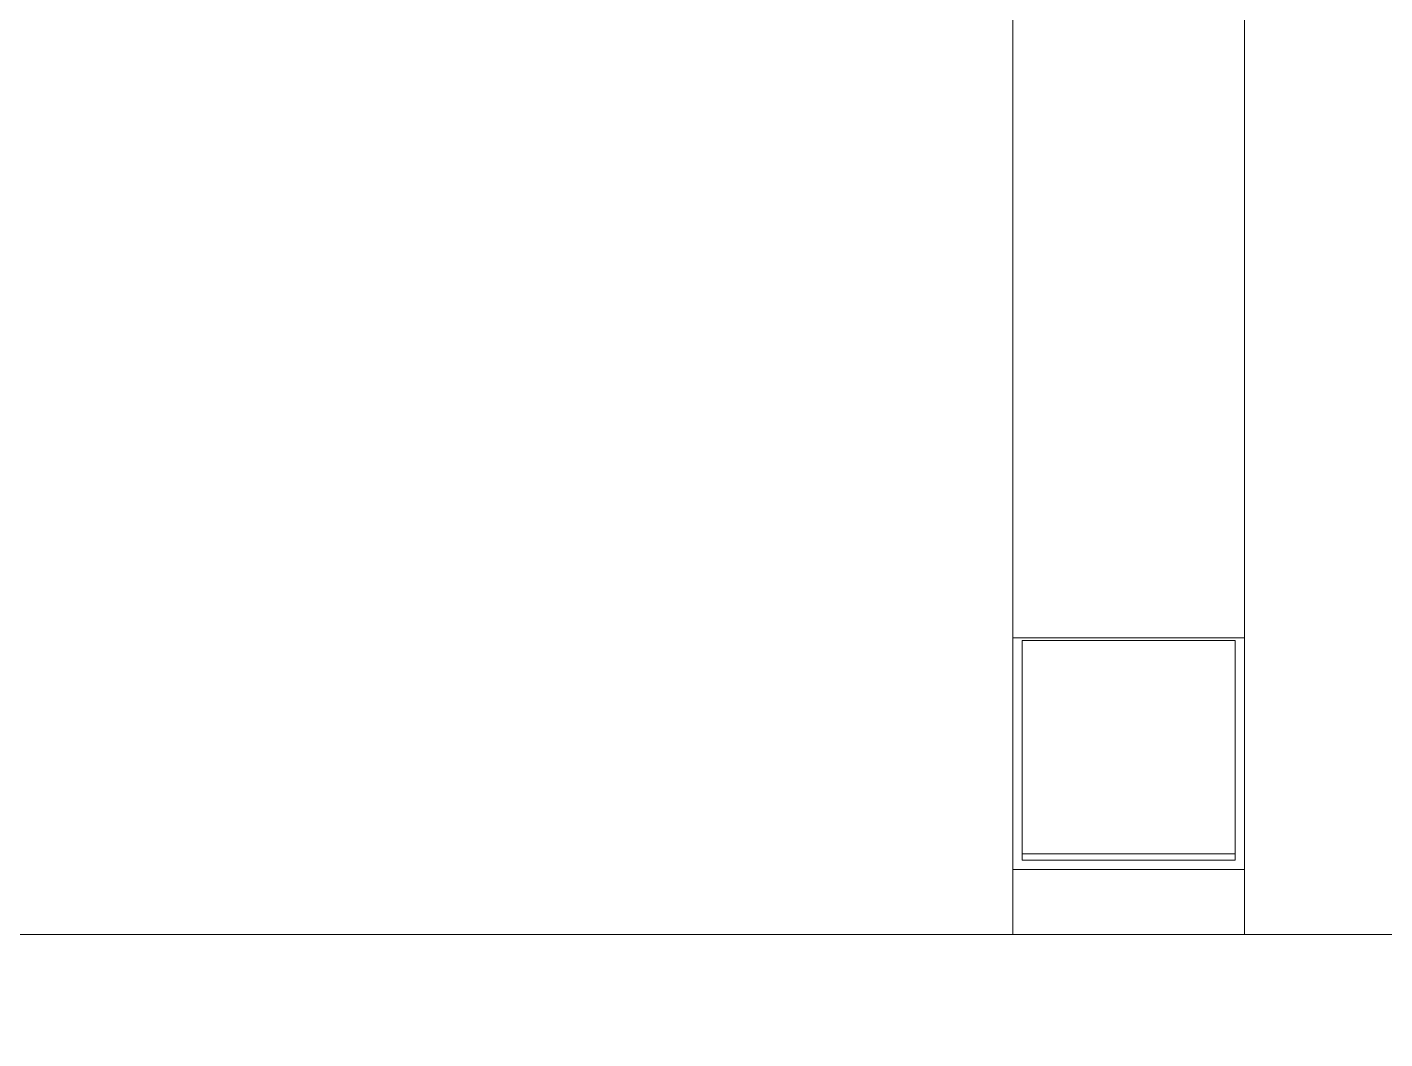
# Model space of a CAD drawing. Header units: centimetres. Extents: x -13467 to 3766, y -437 to 1921.
# Drawn here: x -8440.96 to -8411.66, y 115.87 to 137.72 of the extents above; entities that cross this region are included whole.
import ezdxf

# ---------------------------------------------------------------- set-up
doc = ezdxf.new("R2010")
doc.units = ezdxf.units.CM
doc.layers.add('G-IMPT', color=7, linetype='Continuous', lineweight=9)
doc.layers.add('M-EQPM', color=7, linetype='Continuous', lineweight=9)

# ---------------------------------------------------------------- blocks, each defined once
blk = doc.blocks.new('EQ-02-004 - EQ-02-004_dwg_Agrupar_892-1526218-Sección 1-1')
at = {"layer": 'G-IMPT'}
blk.add_line((-8678.594, 118.129), (-8392.627, 118.129), dxfattribs=at)
blk.add_line((-8678.594, 118.129), (-8392.627, 118.129), dxfattribs=at)
at = {"layer": 'G-IMPT', "flags": 128}
blk.add_lwpolyline([(-8054.093, 181.18), (-8059.093, 181.18), (-8059.093, 118.129), (-8387.627, 118.129), (-8387.627, 181.18), (-8392.627, 181.18), (-8392.627, 118.129), (-8678.594, 118.129), (-8678.594, 181.18), (-8684.094, 181.18), (-8684.094, 171.629), (-8683.594, 171.629), (-8683.594, 102.629), (-8678.594, 102.629), (-8678.594, 108.129), (-8393.094, 108.129), (-8393.094, 102.629), (-8388.094, 102.629), (-8388.094, 108.129), (-7432.119, 108.129)], dxfattribs=at)
blk = doc.blocks.new('EQ-02-004 - EQ-02-004_dwg_Agrupar_772-V59-Sección 1-1')
at = {"layer": 'M-EQPM', "color": 136, "true_color": 0x007f7f}
for p, q in [((-8162.974, 179.114), (-8162.974, 124.529)), ((-8162.974, 179.114), (-8162.974, 124.529)), ((-8162.974, 179.114), (-8162.974, 124.529)), ((-8157.974, 179.114), (-8157.974, 124.529)), ((-8157.974, 124.529), (-8157.974, 179.114)), ((-8157.974, 179.114), (-8157.974, 124.529)), ((-8162.974, 124.529), (-8162.974, 119.529)), ((-8162.974, 124.529), (-8157.974, 124.529)), ((-8157.974, 124.529), (-8157.974, 119.529)), ((-8158.174, 124.471), (-8162.774, 124.471)), ((-8162.774, 124.471), (-8162.774, 119.871)), ((-8162.774, 124.471), (-8158.174, 124.471)), ((-8162.774, 119.871), (-8162.774, 124.471)), ((-8158.174, 124.471), (-8158.174, 119.871)), ((-8158.174, 119.871), (-8158.174, 124.471)), ((-8162.774, 119.729), (-8162.774, 119.871)), ((-8162.774, 119.871), (-8158.174, 119.871)), ((-8162.774, 119.871), (-8158.174, 119.871)), ((-8162.774, 119.729), (-8162.774, 119.871)), ((-8158.174, 119.729), (-8158.174, 119.871)), ((-8158.174, 119.729), (-8158.174, 119.871)), ((-8162.774, 119.729), (-8158.174, 119.729)), ((-8162.774, 119.729), (-8158.174, 119.729)), ((-8158.174, 119.729), (-8162.774, 119.729)), ((-8162.974, 118.129), (-8162.974, 119.529)), ((-8162.974, 119.529), (-8157.974, 119.529)), ((-8157.974, 119.529), (-8157.974, 118.129))]:
    blk.add_line(p, q, dxfattribs=at)
at = {"layer": 'M-EQPM', "color": 136, "true_color": 0x007f7f, "flags": 128}
for points in [[(-8157.974, 118.129), (-8157.974, 119.529), (-8162.974, 119.529), (-8162.974, 124.529), (-8157.974, 124.529)], [(-8162.974, 124.529), (-8162.974, 119.529), (-8162.974, 118.129)], [(-8162.974, 124.529), (-8157.974, 124.529), (-8157.974, 119.529), (-8162.974, 119.529), (-8162.974, 118.129)], [(-8157.974, 124.529), (-8157.974, 119.529), (-8157.974, 118.129)], [(-8158.174, 119.871), (-8158.174, 124.471), (-8162.774, 124.471), (-8162.774, 119.871)], [(-8162.774, 119.871), (-8162.774, 119.729), (-8158.174, 119.729), (-8162.774, 119.729), (-8158.174, 119.729)], [(-8158.174, 119.729), (-8158.174, 119.871), (-8162.774, 119.871)]]:
    blk.add_lwpolyline(points, dxfattribs=at)
blk = doc.blocks.new('EQ-02-004 - EQ-02-004_dwg-1526208-Sección 1-1')
for name, p in [('EQ-02-004 - EQ-02-004_dwg_Agrupar_892-1526218-Sección 1-1', (0, 0)), ('EQ-02-004 - EQ-02-004_dwg_Agrupar_772-V59-Sección 1-1', (-256.72, 0))]:
    blk.add_blockref(name, p)
blk = doc.blocks.new('EQ-02-004 - EQ-02-004-1526283-Sección 1-1')
blk.add_blockref('EQ-02-004 - EQ-02-004_dwg-1526208-Sección 1-1', (0, 0))
blk = doc.blocks.new('PQ_RVR_MEP-01_ZZ_ZZ_MO_T_A_rvt-1-Sección 1-1')
at = {"layer": 'M-EQPM', "lineweight": 9}
blk.add_blockref('EQ-02-004 - EQ-02-004-1526283-Sección 1-1', (0, 0), dxfattribs=at)

msp = doc.modelspace()

# ---------------------------------------------------------------- block references
at = {"lineweight": 5}
msp.add_blockref('PQ_RVR_MEP-01_ZZ_ZZ_MO_T_A_rvt-1-Sección 1-1', (0, 0), dxfattribs=at)

doc.saveas('drawing.dxf')
